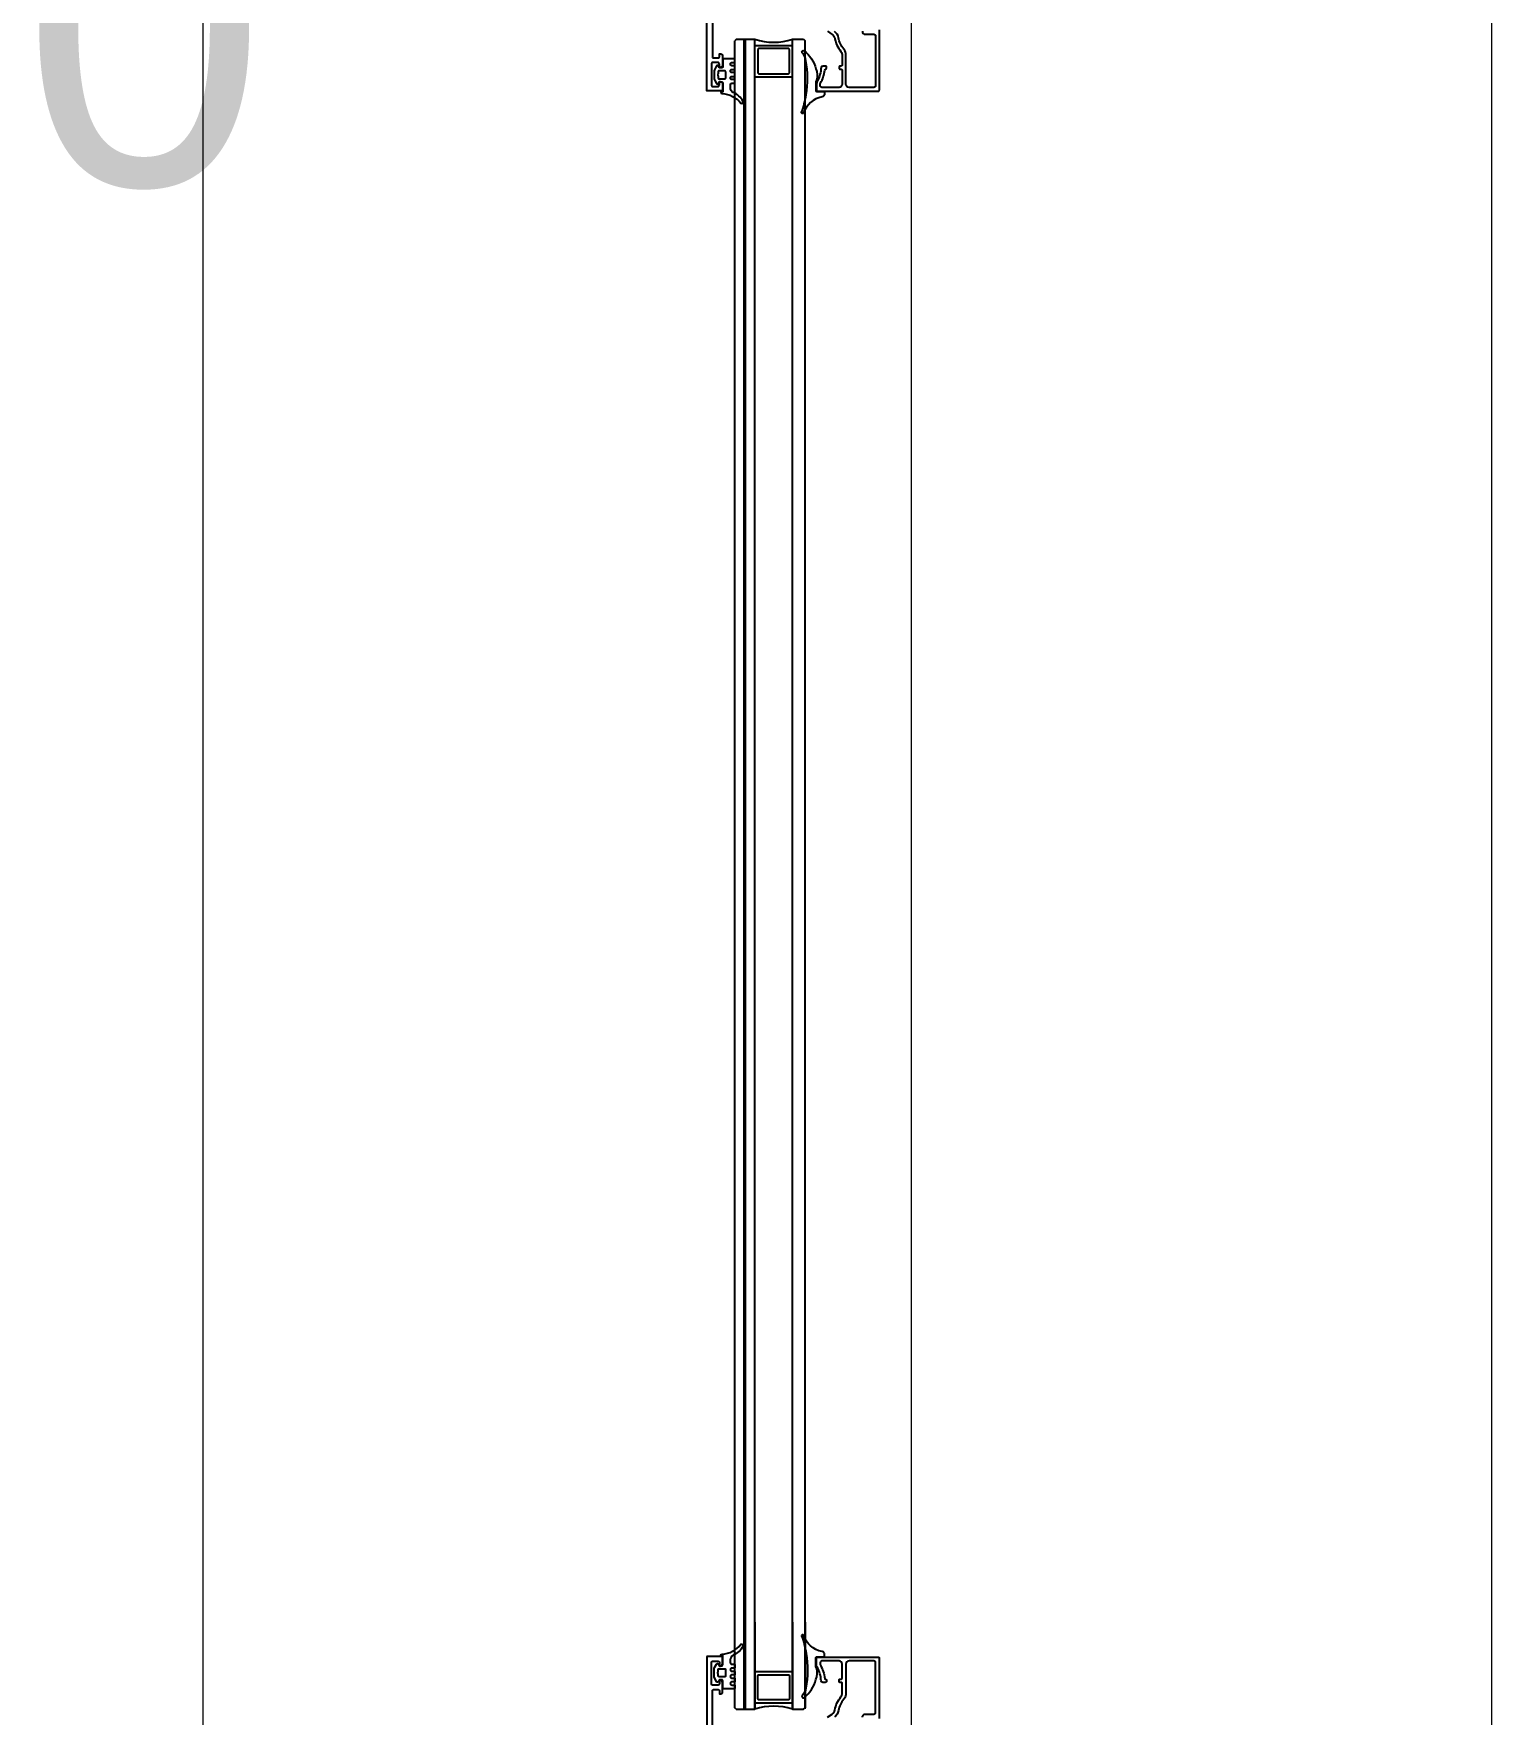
# Model space of a CAD drawing. Extents: x -2012 to 34975, y -1043 to 8321.
# Drawn here: x 16778.5 to 16824.8, y 2901.3 to 2954.8 of the extents above; entities that cross this region are included whole.
import ezdxf
from ezdxf.enums import TextEntityAlignment as Align

# ---------------------------------------------------------------- set-up
doc = ezdxf.new("R2010")
doc.units = 0
doc.header["$LTSCALE"] = 25
doc.linetypes.add('HIDDEN', pattern=[0.375, 0.25, -0.125])
doc.layers.get('0').update_dxf_attribs({"color": 9, "lineweight": 9})
for name, color, linetype, lineweight in [('06D', 9, 'Continuous', 9), ('10', 9, 'Continuous', 9), ('15', 9, 'Continuous', 9), ('22', 8, 'Continuous', 9)]:
    doc.layers.add(name, color=color, linetype=linetype, lineweight=lineweight)
doc.styles.add('Arial', font='arial.ttf', dxfattribs={"height": 2.5})

# ---------------------------------------------------------------- blocks, each defined once
blk = doc.blocks.new('ciftkanatdograma_pr2')
at = {"layer": '06D'}
for points in [[(-0.3, 17), (-149.7, 17)], [(-7.711, -5.535), (-141.935, -5.535)], [(-1.997, -22), (-1.997, -24), (-148, -24), (-148, -22)]]:
    blk.add_lwpolyline(points, dxfattribs=at)
at = {"layer": '06D', "lineweight": 25, "ltscale": 0.5}
blk.add_lwpolyline([(-84.582, 0.474, -0.220745), (-84.891, -0.12, 0.651907), (-84.835, -0.188, 0.176952), (-84.544, 0.127, -0.281357), (-84.4, 0.215), (-84.319, 0.215), (-84.306, 0.215), (-84.298, 0.214), (-84.291, 0.213), (-84.284, 0.21), (-84.277, 0.206), (-84.27, 0.2), (-84.265, 0.194), (-84.261, 0.187), (-84.258, 0.18), (-84.256, 0.165), (-84.256, 0.089), (-84.255, 0.086), (-84.255, 0.083), (-84.254, 0.08), (-84.252, 0.078), (-84.25, 0.075), (-84.247, 0.073), (-84.245, 0.071), (-84.242, 0.07), (-84.236, 0.069), (-84.156, 0.069), (-84.153, 0.069), (-84.15, 0.07), (-84.147, 0.071), (-84.144, 0.073), (-84.142, 0.075), (-84.139, 0.078), (-84.138, 0.08), (-84.137, 0.083), (-84.136, 0.089), (-84.136, 0.165), (-84.135, 0.172), (-84.133, 0.18), (-84.131, 0.187), (-84.126, 0.194), (-84.121, 0.2), (-84.115, 0.206), (-84.108, 0.21), (-84.1, 0.213), (-84.086, 0.215), (-84.078, 0.214), (-84.071, 0.213), (-84.064, 0.21), (-84.057, 0.206), (-84.05, 0.2), (-84.045, 0.194), (-84.041, 0.187), (-84.038, 0.18), (-84.036, 0.165), (-84.036, 0.089), (-84.035, 0.086), (-84.035, 0.083), (-84.034, 0.08), (-84.032, 0.078), (-84.03, 0.075), (-84.027, 0.073), (-84.025, 0.071), (-84.022, 0.07), (-84.016, 0.069), (-83.936, 0.069), (-83.933, 0.069), (-83.93, 0.07), (-83.927, 0.071), (-83.924, 0.073), (-83.922, 0.075), (-83.919, 0.078), (-83.918, 0.08), (-83.917, 0.083), (-83.916, 0.089), (-83.916, 0.165), (-83.915, 0.172), (-83.913, 0.18), (-83.911, 0.187), (-83.906, 0.194), (-83.901, 0.2), (-83.895, 0.206), (-83.888, 0.21), (-83.88, 0.213), (-83.866, 0.215), (-83.858, 0.214), (-83.851, 0.213), (-83.844, 0.21), (-83.837, 0.206), (-83.83, 0.2), (-83.825, 0.194), (-83.821, 0.187), (-83.818, 0.18), (-83.816, 0.165), (-83.816, 0.089), (-83.815, 0.086), (-83.815, 0.083), (-83.814, 0.08), (-83.812, 0.078), (-83.81, 0.075), (-83.807, 0.073), (-83.805, 0.071), (-83.802, 0.07), (-83.796, 0.069), (-83.716, 0.069), (-83.713, 0.069), (-83.71, 0.07), (-83.707, 0.071), (-83.704, 0.073), (-83.702, 0.075), (-83.699, 0.078), (-83.698, 0.08), (-83.697, 0.083), (-83.696, 0.089), (-83.696, 0.165), (-83.695, 0.172), (-83.693, 0.18), (-83.691, 0.187), (-83.686, 0.194), (-83.681, 0.2), (-83.675, 0.206), (-83.668, 0.21), (-83.66, 0.213), (-83.646, 0.215), (-83.638, 0.214), (-83.631, 0.213), (-83.624, 0.21), (-83.617, 0.206), (-83.61, 0.2), (-83.605, 0.194), (-83.601, 0.187), (-83.598, 0.18), (-83.596, 0.165), (-83.596, 0.089), (-83.595, 0.086), (-83.595, 0.083), (-83.594, 0.08), (-83.592, 0.078), (-83.59, 0.075), (-83.587, 0.073), (-83.585, 0.071), (-83.582, 0.07), (-83.576, 0.069), (-83.496, 0.069), (-83.493, 0.069), (-83.49, 0.07), (-83.487, 0.071), (-83.484, 0.073), (-83.482, 0.075), (-83.479, 0.078), (-83.478, 0.08), (-83.477, 0.083), (-83.476, 0.089), (-83.476, 0.427, 0.414214), (-83.506, 0.457), (-83.737, 0.457, -0.414214), (-83.767, 0.487), (-83.767, 0.552, -0.291535), (-83.755, 0.57), (-83.707, 0.59, 0.613042), (-83.705, 0.653), (-83.824, 0.716, 0.127095), (-83.887, 0.732), (-84.087, 0.732, 0.127095), (-84.15, 0.716), (-84.258, 0.659, 0.585233), (-84.259, 0.589), (-84.211, 0.565, -0.167811), (-84.207, 0.552), (-84.207, 0.487, -0.414214), (-84.237, 0.457), (-84.532, 0.457), (-84.532, 0.521, 0.394677), (-84.582, 0.474)], format="xyb", dxfattribs=at)
blk.add_lwpolyline([(-84.52, -2.534), (-84.52, -2.754, -0.414214), (-84.55, -2.784), (-84.588, -2.784, -0.356389), (-84.686, -2.704, 0.262181), (-85.2, -2.111, -0.316752), (-85.22, -2.083, -0.499585), (-85.182, -2.054, 0.048291), (-84.626, -2.196, 0.086497), (-83.528, -2.192, 0.16681), (-83.3, -2.081, -0.169383), (-83.279, -2.067), (-83.266, -2.064, -0.513067), (-83.219, -2.13, -0.159858), (-83.794, -2.51, -0.178819), (-84.16, -2.528), (-84.18, -2.517, 0.13005), (-84.229, -2.504), (-84.49, -2.504, 0.414214)], format="xyb", close=True, dxfattribs=at)
at = {"layer": '10', "lineweight": 25, "ltscale": 0.5}
for p, q in [((-133.22, -0.563), (-135.995, -0.563)), ((-134.795, -0.563), (-134.795, -1.763)), ((-84.05, -0.564), (-84.05, -1.764)), ((-83.05, -0.564), (-83.05, -1.764)), ((-133.22, -1.763), (-135.995, -1.763)), ((-133.22, -2.163), (-135.945, -2.163)), ((-133.22, -2.163), (-135.489, -2.163))]:
    blk.add_line(p, q, dxfattribs=at)
for points in [[(-136.979, 0.785), (-135.399, 0.785, -0.414214), (-135.369, 0.755), (-135.369, 0.595, -0.414214), (-135.399, 0.565), (-135.499, 0.565), (-135.499, 0.515, 0.414214), (-135.449, 0.465), (-135.139, 0.465, 0.414214), (-135.069, 0.535), (-135.069, 0.555, 0.414214), (-135.079, 0.565), (-135.179, 0.565, -0.414214), (-135.229, 0.615), (-135.229, 0.765, -0.414214), (-135.179, 0.815), (-134.509, 0.815, -0.414214), (-134.459, 0.765), (-134.459, 0.615, -0.414214), (-134.509, 0.565), (-134.609, 0.565, 0.414214), (-134.619, 0.555), (-134.619, 0.535, 0.414214), (-134.549, 0.465), (-134.329, 0.465, 0.414214), (-134.319, 0.475), (-134.319, 0.955, 0.414214), (-134.329, 0.965), (-139.194, 0.965, 0.535184)], [(-134.238, 0.475, 0.220745), (-133.928, -0.119, -0.651907), (-133.984, -0.188, -0.176952), (-134.276, 0.128, 0.281357), (-134.419, 0.216), (-134.5, 0.216), (-134.514, 0.216), (-134.521, 0.215), (-134.528, 0.214), (-134.536, 0.211), (-134.543, 0.207), (-134.549, 0.201), (-134.554, 0.195), (-134.558, 0.188), (-134.561, 0.181), (-134.564, 0.166), (-134.564, 0.09), (-134.564, 0.087), (-134.564, 0.084), (-134.566, 0.081), (-134.567, 0.079), (-134.569, 0.076), (-134.572, 0.074), (-134.575, 0.072), (-134.578, 0.071), (-134.584, 0.07), (-134.664, 0.07), (-134.666, 0.07), (-134.669, 0.071), (-134.672, 0.072), (-134.675, 0.074), (-134.678, 0.076), (-134.68, 0.079), (-134.682, 0.081), (-134.683, 0.084), (-134.684, 0.09), (-134.684, 0.166), (-134.684, 0.173), (-134.686, 0.181), (-134.689, 0.188), (-134.693, 0.195), (-134.698, 0.201), (-134.705, 0.207), (-134.712, 0.211), (-134.719, 0.214), (-134.734, 0.216), (-134.741, 0.215), (-134.748, 0.214), (-134.756, 0.211), (-134.763, 0.207), (-134.769, 0.201), (-134.774, 0.195), (-134.778, 0.188), (-134.781, 0.181), (-134.784, 0.166), (-134.784, 0.09), (-134.784, 0.087), (-134.784, 0.084), (-134.786, 0.081), (-134.787, 0.079), (-134.789, 0.076), (-134.792, 0.074), (-134.795, 0.072), (-134.798, 0.071), (-134.804, 0.07), (-134.884, 0.07), (-134.886, 0.07), (-134.889, 0.071), (-134.892, 0.072), (-134.895, 0.074), (-134.898, 0.076), (-134.9, 0.079), (-134.902, 0.081), (-134.903, 0.084), (-134.904, 0.09), (-134.904, 0.166), (-134.904, 0.173), (-134.906, 0.181), (-134.909, 0.188), (-134.913, 0.195), (-134.918, 0.201), (-134.925, 0.207), (-134.932, 0.211), (-134.939, 0.214), (-134.954, 0.216), (-134.961, 0.215), (-134.968, 0.214), (-134.976, 0.211), (-134.983, 0.207), (-134.989, 0.201), (-134.994, 0.195), (-134.998, 0.188), (-135.001, 0.181), (-135.004, 0.166), (-135.004, 0.09), (-135.004, 0.087), (-135.004, 0.084), (-135.006, 0.081), (-135.007, 0.079), (-135.009, 0.076), (-135.012, 0.074), (-135.015, 0.072), (-135.018, 0.071), (-135.024, 0.07), (-135.104, 0.07), (-135.106, 0.07), (-135.109, 0.071), (-135.112, 0.072), (-135.115, 0.074), (-135.118, 0.076), (-135.12, 0.079), (-135.122, 0.081), (-135.123, 0.084), (-135.124, 0.09), (-135.124, 0.166), (-135.124, 0.173), (-135.126, 0.181), (-135.129, 0.188), (-135.133, 0.195), (-135.138, 0.201), (-135.145, 0.207), (-135.152, 0.211), (-135.159, 0.214), (-135.174, 0.216), (-135.181, 0.215), (-135.188, 0.214), (-135.196, 0.211), (-135.203, 0.207), (-135.209, 0.201), (-135.214, 0.195), (-135.218, 0.188), (-135.221, 0.181), (-135.224, 0.166), (-135.224, 0.09), (-135.224, 0.087), (-135.224, 0.084), (-135.226, 0.081), (-135.227, 0.079), (-135.229, 0.076), (-135.232, 0.074), (-135.235, 0.072), (-135.238, 0.071), (-135.244, 0.07), (-135.324, 0.07), (-135.326, 0.07), (-135.329, 0.071), (-135.332, 0.072), (-135.335, 0.074), (-135.338, 0.076), (-135.34, 0.078), (-135.342, 0.081), (-135.343, 0.084), (-135.344, 0.09), (-135.344, 0.428, -0.414214), (-135.314, 0.458), (-135.083, 0.458, 0.414214), (-135.053, 0.488), (-135.053, 0.553, 0.291535), (-135.064, 0.571), (-135.112, 0.591, -0.613042), (-135.114, 0.654), (-134.995, 0.717, -0.127095), (-134.933, 0.733), (-134.733, 0.733, -0.127095), (-134.67, 0.717), (-134.561, 0.66, -0.585233), (-134.561, 0.59), (-134.608, 0.565, 0.167811), (-134.613, 0.553), (-134.613, 0.488, 0.414214), (-134.583, 0.458), (-134.288, 0.458), (-134.288, 0.522, -0.394677), (-134.238, 0.475)], [(-81.84, 0.784), (-83.42, 0.784, 0.414214), (-83.45, 0.754), (-83.45, 0.594, 0.414214), (-83.42, 0.564), (-83.32, 0.564), (-83.32, 0.514, -0.414214), (-83.37, 0.464), (-83.68, 0.464, -0.414214), (-83.75, 0.534), (-83.75, 0.554, -0.414214), (-83.74, 0.564), (-83.64, 0.564, 0.414214), (-83.59, 0.614), (-83.59, 0.764, 0.414214), (-83.64, 0.814), (-84.31, 0.814, 0.414214), (-84.36, 0.764), (-84.36, 0.614, 0.414214), (-84.31, 0.564), (-84.21, 0.564, -0.414214), (-84.2, 0.554), (-84.2, 0.534, -0.414214), (-84.27, 0.464), (-84.49, 0.464, -0.414214), (-84.5, 0.474), (-84.5, 0.954, -0.414214), (-84.49, 0.964), (-79.625, 0.964, -0.535184)], [(-136.248, -3.985, -0.414214), (-136.148, -4.085), (-136.148, -4.355, 0.414214), (-136.098, -4.405), (-134.508, -4.405, 0.414214), (-134.458, -4.355), (-134.458, -3.564, 0.414214), (-134.558, -3.464), (-135.472, -3.464, -0.172094), (-135.674, -3.393, 0.126051), (-136.034, -3.227, -0.197455), (-136.239, -3.096)], [(-136.249, -2.873), (-136.146, -3.027, 0.197455), (-136.018, -3.109, -0.126051), (-135.603, -3.3, 0.178336), (-135.472, -3.344), (-135.168, -3.344, 0.414214), (-135.138, -3.314), (-135.138, -3.274, -0.414214), (-135.108, -3.244), (-135.068, -3.244, -0.414214), (-135.038, -3.274), (-135.038, -3.294, 0.414214), (-134.988, -3.344), (-134.558, -3.344, 0.414214), (-134.458, -3.244), (-134.458, -2.695, 0.414214), (-134.508, -2.645), (-134.56, -2.645, 0.127567), (-134.594, -2.653, -0.09888), (-135.012, -2.787, 0.367727), (-135.038, -2.816, -0.399482), (-135.068, -2.844), (-135.108, -2.844, -0.414214), (-135.138, -2.814), (-135.138, -2.723, -0.400329), (-135.091, -2.673, 0.114933), (-134.654, -2.55, -0.127017), (-134.557, -2.525), (-134.368, -2.525, -0.414214), (-134.338, -2.555), (-134.338, -4.495, -0.414214), (-134.368, -4.525), (-136.288, -4.525, -0.414214)], [(-82.597, -3.986, 0.414214), (-82.697, -4.086), (-82.697, -4.356, -0.414214), (-82.747, -4.406), (-84.337, -4.406, -0.414214), (-84.387, -4.356), (-84.387, -3.565, -0.414214), (-84.287, -3.465), (-83.373, -3.465, 0.172094), (-83.172, -3.394, -0.126051), (-82.811, -3.228, 0.197455), (-82.606, -3.097)], [(-82.596, -2.873), (-82.699, -3.028, -0.197455), (-82.827, -3.11, 0.126051), (-83.242, -3.3, -0.178336), (-83.373, -3.345), (-83.677, -3.345, -0.414214), (-83.707, -3.315), (-83.707, -3.275, 0.414214), (-83.737, -3.245), (-83.777, -3.245, 0.414214), (-83.807, -3.275), (-83.807, -3.295, -0.414214), (-83.857, -3.345), (-84.287, -3.345, -0.414214), (-84.387, -3.245), (-84.387, -2.696, -0.414214), (-84.337, -2.646), (-84.285, -2.646, -0.127567), (-84.251, -2.654, 0.09888), (-83.833, -2.788, -0.367727), (-83.807, -2.817, 0.399482), (-83.777, -2.845), (-83.737, -2.845, 0.414214), (-83.707, -2.815), (-83.707, -2.724, 0.400329), (-83.754, -2.674, -0.114933), (-84.191, -2.551, 0.127017), (-84.288, -2.526), (-84.477, -2.526, 0.414214), (-84.507, -2.556), (-84.507, -4.496, 0.414214), (-84.477, -4.526), (-82.557, -4.526, 0.414214)]]:
    blk.add_lwpolyline(points, format="xyb", dxfattribs=at)
for points in [[(-134.727, 0.599, -0.359904), (-134.703, 0.57), (-134.703, 0.394, -0.414214), (-134.733, 0.364), (-134.933, 0.364, -0.414214), (-134.963, 0.394), (-134.963, 0.57, -0.359904), (-134.938, 0.599, -0.094739)], [(-84.092, 0.598, 0.359904), (-84.117, 0.569), (-84.117, 0.393, 0.414214), (-84.087, 0.363), (-83.887, 0.363, 0.414214), (-83.857, 0.393), (-83.857, 0.569, 0.359904), (-83.881, 0.598, 0.094739)], [(-135.695, -0.693, -0.414214), (-135.665, -0.663), (-134.925, -0.663, -0.414214), (-134.895, -0.693), (-134.895, -1.633, -0.414214), (-134.925, -1.663), (-135.665, -1.663, -0.414214), (-135.695, -1.633)], [(-83.15, -0.694, 0.414214), (-83.18, -0.664), (-83.92, -0.664, 0.414214), (-83.95, -0.694), (-83.95, -1.634, 0.414214), (-83.92, -1.664), (-83.18, -1.664, 0.414214), (-83.15, -1.634)], [(-134.325, -2.533), (-134.325, -2.753, 0.414214), (-134.295, -2.783), (-134.257, -2.783, 0.356389), (-134.159, -2.703, -0.262181), (-133.645, -2.11, 0.316752), (-133.625, -2.082, 0.499585), (-133.664, -2.053, -0.048291), (-134.219, -2.195, -0.086497), (-135.318, -2.192, -0.16681), (-135.546, -2.08, 0.169383), (-135.566, -2.066), (-135.579, -2.063, 0.513067), (-135.626, -2.129, 0.159858), (-135.051, -2.509, 0.178819), (-134.685, -2.527), (-134.665, -2.517, -0.13005), (-134.616, -2.503), (-134.355, -2.503, -0.414214)]]:
    blk.add_lwpolyline(points, format="xyb", close=True, dxfattribs=at)
at = {"layer": '15', "lineweight": 25, "ltscale": 0.5}
for p, q in [((-135.995, 0.025), (-135.946, 0.074)), ((-135.995, 0.025), (-135.995, -0.563)), ((-135.946, 0.074), (-85.408, 0.074)), ((-85.625, 0.074), (-82.9, 0.074)), ((-82.85, 0.024), (-82.9, 0.074)), ((-82.85, 0.024), (-82.85, -0.564)), ((-135.995, -0.226), (-85.408, -0.226)), ((-135.995, -0.264), (-85.408, -0.264)), ((-85.625, -0.226), (-82.85, -0.226)), ((-85.625, -0.264), (-82.85, -0.264)), ((-135.978, -0.564), (-85.408, -0.564)), ((-135.795, -0.563), (-135.795, -1.763)), ((-85.625, -0.564), (-82.85, -0.564)), ((-135.995, -1.763), (-135.995, -2.113)), ((-135.995, -2.113), (-135.945, -2.163)), ((-135.978, -1.764), (-85.408, -1.764)), ((-85.625, -1.764), (-82.85, -1.764)), ((-82.85, -2.114), (-82.9, -2.164)), ((-82.85, -1.764), (-82.85, -2.114)), ((-135.978, -2.164), (-85.408, -2.164)), ((-85.625, -2.164), (-83.356, -2.164)), ((-85.625, -2.164), (-82.9, -2.164))]:
    blk.add_line(p, q, dxfattribs=at)
for centre, start, end in [((-137.745, -1.163), 341.0754, 18.9246), ((-81.1, -1.164), 161.0754, 198.9246)]:
    blk.add_arc(centre, 1.85, start, end, dxfattribs=at)
blk = doc.blocks.new('0_windowno')
at = {"style": 'Arial'}
blk.add_attdef('GENISLIK', text='', height=2, dxfattribs=at).set_placement((4.036, 0), align=Align.BOTTOM_LEFT)
blk.add_attdef('PENCERENO', text='', height=2, dxfattribs=at).set_placement((0, 0), align=Align.MIDDLE_CENTER)
blk.add_attdef('YUKSEKLIK', text='', height=2, dxfattribs=at).set_placement((4.036, -0.5), align=Align.TOP_LEFT)

msp = doc.modelspace()

# ---------------------------------------------------------------- block references
at = {"layer": '10', "linetype": 'HIDDEN', "rotation": 90}
msp.add_blockref('ciftkanatdograma_pr2', (16800.838, 3037.5), dxfattribs=at)
at = {"layer": '22'}
ref = msp.add_blockref('0_windowno', (16742.196, 2962.5), dxfattribs=dict(at, xscale=5, yscale=5, zscale=5))
ref.add_attrib('YUKSEKLIK', '240', dxfattribs={"layer": '0', "height": 10, "style": 'Arial'}).set_placement((16762.551, 2960), align=Align.TOP_LEFT)

doc.saveas('drawing.dxf')
